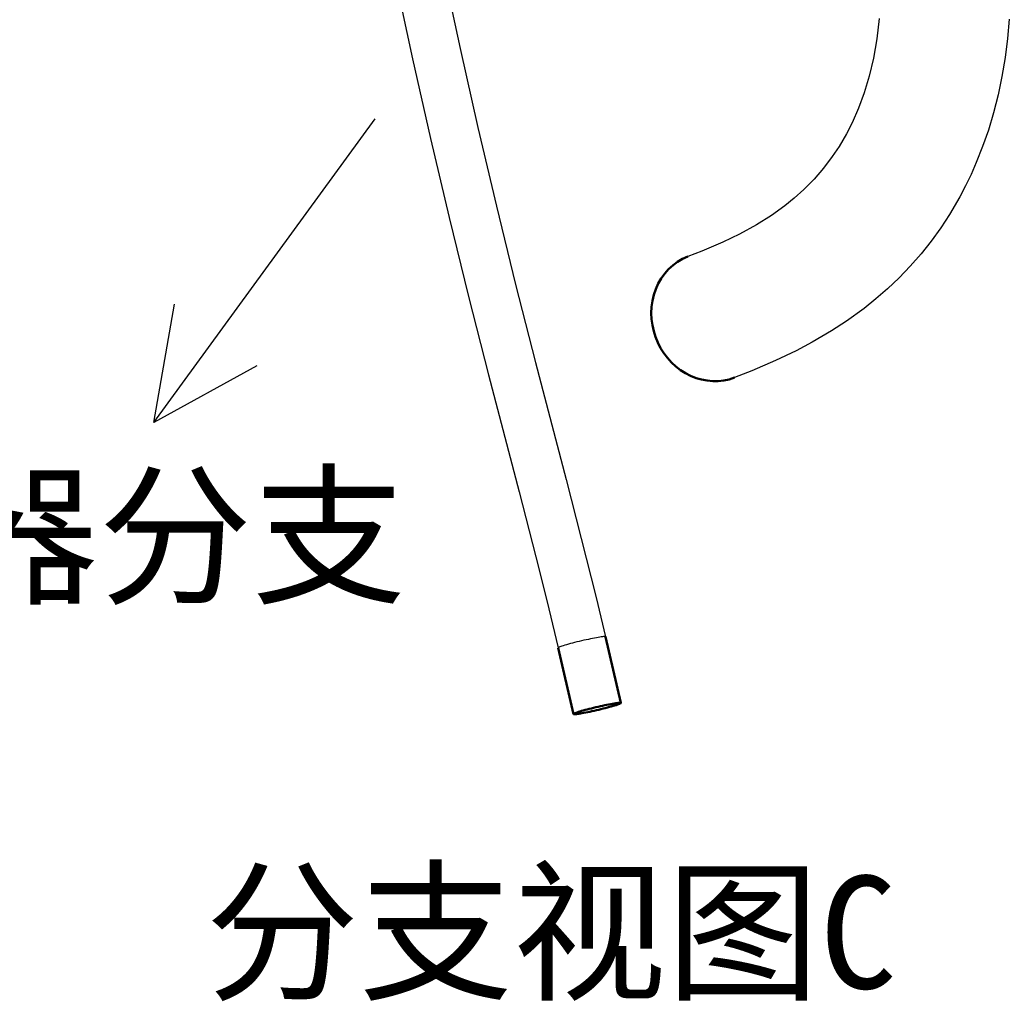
# Model space of a CAD drawing. Header units: millimetres. Extents: x 6 to 3615, y -854 to 0.
# Drawn here: x 229.85 to 254.49, y -148.02 to -123.57 of the extents above; entities that cross this region are included whole.
import ezdxf

# ---------------------------------------------------------------- set-up
doc = ezdxf.new("R2010")
doc.units = ezdxf.units.MM
doc.styles.add('4eff5b8b_Style', font='simfang.ttf')

msp = doc.modelspace()

# ---------------------------------------------------------------- linework, layer by layer
at = {"linetype": 'Continuous', "lineweight": 13}
for points in [[(238.912, -115.402), (239.137, -116.385), (239.354, -117.373), (239.774, -119.357), (240.391, -122.319), (240.816, -124.29), (241.257, -126.257), (241.718, -128.215), (242.197, -130.168), (242.694, -132.113), (243.454, -135.024), (243.957, -136.98), (244.2, -137.96), (244.434, -138.941)], [(237.733, -115.677), (237.955, -116.65), (238.171, -117.63), (238.588, -119.604), (239.206, -122.569), (239.633, -124.55), (240.077, -126.528), (240.541, -128.498), (241.023, -130.462), (241.521, -132.416), (242.282, -135.329), (242.783, -137.276), (243.024, -138.247), (243.255, -139.216)], [(251.249, -123.544), (251.189, -124.046), (251.105, -124.527), (250.999, -124.977), (250.875, -125.394), (250.733, -125.779), (250.576, -126.139), (250.436, -126.415), (250.253, -126.728), (250.083, -126.983), (249.864, -127.272), (249.628, -127.545), (249.376, -127.801), (249.134, -128.019), (248.898, -128.209), (248.566, -128.448), (248.198, -128.68), (247.77, -128.914), (247.356, -129.113), (246.838, -129.335), (246.487, -129.473)], [(254.488, -123.562), (254.445, -124.037), (254.384, -124.515), (254.305, -124.988), (254.21, -125.444), (254.096, -125.893), (253.968, -126.322), (253.826, -126.732), (253.668, -127.132), (253.538, -127.427), (253.4, -127.712), (253.256, -127.987), (253.001, -128.422), (252.781, -128.758), (252.542, -129.088), (252.292, -129.403), (252.023, -129.71), (251.744, -130.002), (251.457, -130.274), (251.168, -130.527), (250.873, -130.764), (250.434, -131.083), (250.065, -131.324), (249.582, -131.607), (249.184, -131.817), (248.672, -132.062), (248.076, -132.317), (247.647, -132.486)], [(233.193, -133.603), (238.703, -126.042)], [(235.756, -132.193), (233.193, -133.603), (233.706, -130.656)], [(244.434, -138.941), (244.43, -138.938), (244.421, -138.936), (244.406, -138.936), (244.386, -138.937), (244.361, -138.94), (244.33, -138.943), (244.295, -138.949), (244.255, -138.955), (244.212, -138.963), (244.165, -138.971), (244.115, -138.981), (244.063, -138.992), (244.008, -139.004), (243.952, -139.016), (243.895, -139.028), (243.837, -139.042), (243.78, -139.056), (243.723, -139.07), (243.667, -139.083), (243.613, -139.097), (243.561, -139.111), (243.511, -139.124), (243.465, -139.137), (243.423, -139.15), (243.385, -139.162), (243.351, -139.172), (243.322, -139.182), (243.298, -139.192), (243.279, -139.2), (243.266, -139.206), (243.258, -139.212), (243.255, -139.216)]]:
    msp.add_lwpolyline(points, dxfattribs=at)
at = {"linetype": 'Continuous', "lineweight": 30}
for points in [[(246.487, -129.473), (246.356, -129.532), (246.232, -129.604), (246.116, -129.689), (246.008, -129.787), (245.911, -129.896), (245.825, -130.015), (245.75, -130.144), (245.688, -130.28), (245.64, -130.423), (245.604, -130.571), (245.583, -130.724), (245.576, -130.878), (245.583, -131.034)], [(245.583, -131.034), (245.602, -131.183), (245.636, -131.33), (245.68, -131.474), (245.738, -131.614), (245.807, -131.749), (245.887, -131.876), (245.978, -131.996), (246.078, -132.106), (246.187, -132.207), (246.304, -132.297), (246.427, -132.376), (246.555, -132.442), (246.689, -132.496), (246.826, -132.536), (246.964, -132.562), (247.104, -132.575), (247.243, -132.574), (247.381, -132.558), (247.516, -132.529), (247.647, -132.486)], [(244.434, -138.941), (244.819, -140.589)], [(243.255, -139.216), (243.64, -140.864)], [(243.64, -140.864), (243.643, -140.867), (243.652, -140.868), (243.666, -140.868), (243.685, -140.868), (243.709, -140.866), (243.738, -140.862), (243.772, -140.857), (243.809, -140.851), (243.85, -140.844), (243.894, -140.836), (243.942, -140.827), (243.992, -140.817), (244.045, -140.806), (244.099, -140.794), (244.154, -140.782), (244.21, -140.769), (244.266, -140.756), (244.322, -140.743), (244.377, -140.729), (244.43, -140.715), (244.482, -140.702), (244.532, -140.689), (244.578, -140.676), (244.622, -140.663), (244.662, -140.652), (244.699, -140.641), (244.73, -140.63), (244.757, -140.621), (244.78, -140.612), (244.797, -140.605), (244.81, -140.598), (244.817, -140.593), (244.819, -140.589)], [(244.689, -140.595), (244.652, -140.601), (244.61, -140.608), (244.566, -140.616), (244.518, -140.625), (244.468, -140.635), (244.416, -140.646), (244.362, -140.657), (244.307, -140.67), (244.251, -140.683), (244.195, -140.695), (244.139, -140.709), (244.083, -140.723), (244.03, -140.736), (243.978, -140.749), (243.928, -140.763), (243.882, -140.776), (243.838, -140.788), (243.798, -140.8), (243.762, -140.812), (243.73, -140.822), (243.702, -140.832), (243.679, -140.84), (243.661, -140.848), (243.649, -140.854), (243.642, -140.86), (243.64, -140.864)], [(244.819, -140.589), (244.815, -140.585), (244.807, -140.584), (244.793, -140.584), (244.774, -140.585), (244.751, -140.587), (244.722, -140.591), (244.689, -140.595)]]:
    msp.add_lwpolyline(points, dxfattribs=at)

# ---------------------------------------------------------------- texts
at = {"linetype": 'Continuous', "style": '4eff5b8b_Style'}
for s, p in [('轮速传感器分支', (212.69, -137.832)), ('分支视图C', (234.474, -147.699))]:
    msp.add_text(s, height=2.8038, dxfattribs=at).set_placement(p)

doc.saveas('drawing.dxf')
